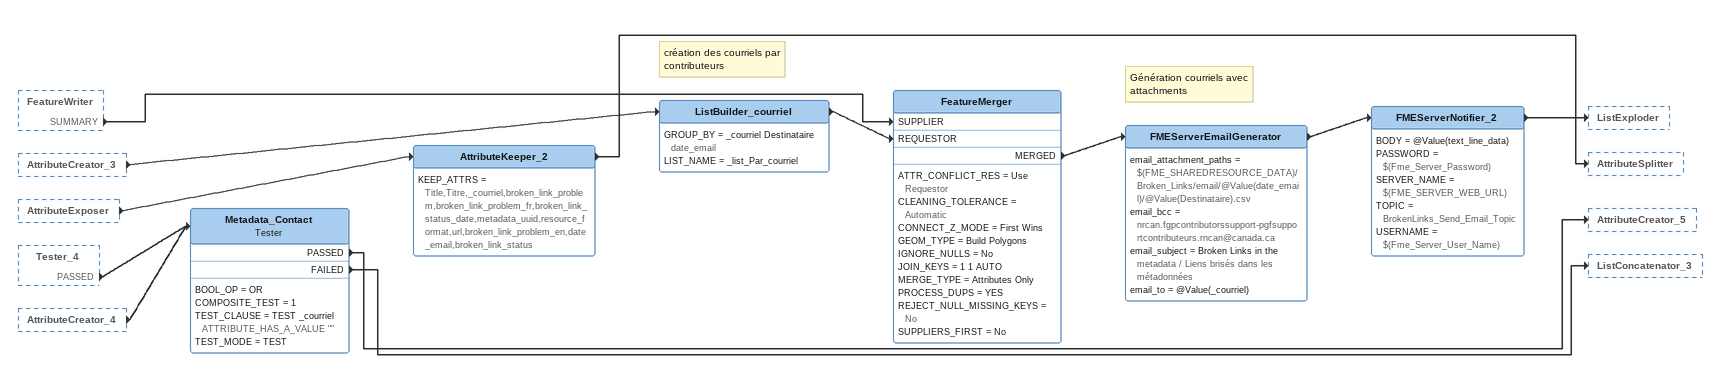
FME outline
FeatureWriter [outside]
    SUMMARY -> FeatureMerger [SUPPLIER]
AttributeCreator_3 [outside]
    -> ListBuilder_courriel
AttributeExposer [outside]
    -> AttributeKeeper_2
Tester_4 [outside]
    PASSED -> Metadata_Contact
AttributeCreator_4 [outside]
    -> Metadata_Contact
Metadata_Contact: Tester
    BOOL_OP = OR
    COMPOSITE_TEST = 1
    TEST_CLAUSE = TEST _courriel ATTRIBUTE_HAS_A_VALUE ""
    TEST_MODE = TEST
    PASSED -> AttributeCreator_5
    FAILED -> ListConcatenator_3
AttributeKeeper_2
    KEEP_ATTRS = Title,Titre,_courriel,broken_link_problem,broken_link_problem_fr,broken_link_status_date,metadata_uuid,resource_format,url,broken_link_problem_en,date_email,broken_link_status
    -> AttributeSplitter
Note: création des courriels par contributeurs
ListBuilder_courriel
    GROUP_BY = _courriel Destinataire date_email
    LIST_NAME = _list_Par_courriel
    -> FeatureMerger [REQUESTOR]
FeatureMerger
    ATTR_CONFLICT_RES = Use Requestor
    CLEANING_TOLERANCE = Automatic
    CONNECT_Z_MODE = First Wins
    GEOM_TYPE = Build Polygons
    IGNORE_NULLS = No
    JOIN_KEYS = 1 1 AUTO
    MERGE_TYPE = Attributes Only
    PROCESS_DUPS = YES
    REJECT_NULL_MISSING_KEYS = No
    SUPPLIERS_FIRST = No
    MERGED -> FMEServerEmailGenerator
Note: Génération courriels avec attachments
FMEServerEmailGenerator
    email_attachment_paths = $(FME_SHAREDRESOURCE_DATA)/Broken_Links/email/@Value(date_email)/@Value(Destinataire).csv
    email_bcc = nrcan.fgpcontributorssupport-pgfsupportcontributeurs.rncan@canada.ca
    email_subject = Broken Links in the metadata / Liens brisés dans les métadonnées
    email_to = @Value(_courriel)
    -> FMEServerNotifier_2
FMEServerNotifier_2
    BODY = @Value(text_line_data)
    PASSWORD = $(Fme_Server_Password)
    SERVER_NAME = $(FME_SERVER_WEB_URL)
    TOPIC = BrokenLinks_Send_Email_Topic
    USERNAME = $(Fme_Server_User_Name)
    -> ListExploder
